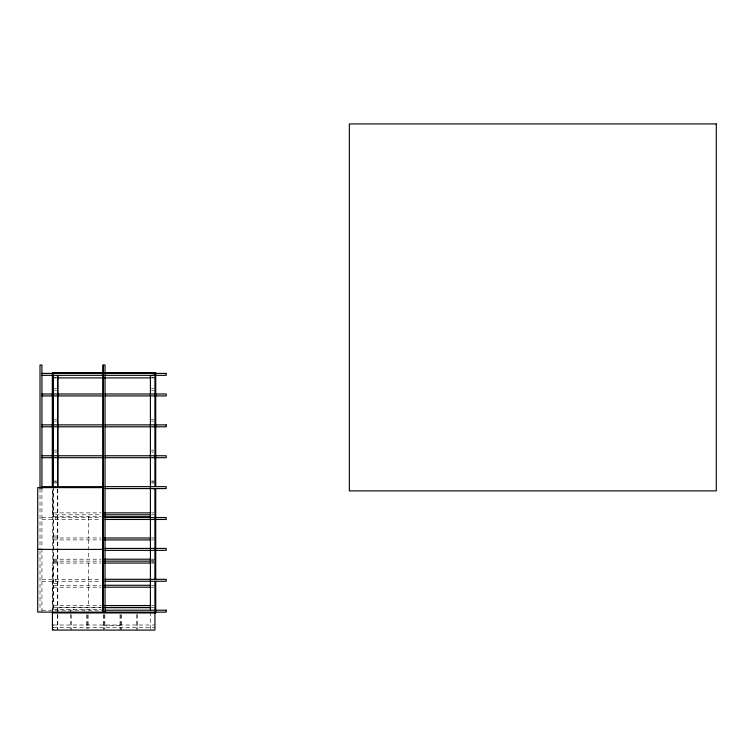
<?xml version="1.0" encoding="UTF-8"?>
<svg xmlns="http://www.w3.org/2000/svg" width="754" height="754" viewBox="0 0 754 754"><rect width="100%" height="100%" fill="white"/><g stroke="black" fill="none" stroke-linecap="round" stroke-linejoin="round"><path stroke-width="0.57" stroke-dasharray="3.77 2.83" d="M52.441 612.135L52.441 489.092L52.441 514.803L101.149 514.803M53.242 608.28L53.242 585.066M53.242 583.568L53.242 488.583L53.242 612.135M57.747 627.582L57.747 629.515L57.747 488.705M57.747 625.009L57.747 488.583M54.373 377.254L56.625 377.254M150.414 377.254L153.788 377.254M53.242 377.905L56.625 377.905M151.535 377.905L154.919 377.905M54.373 388.357L56.625 388.357M151.535 388.357L153.788 388.357M54.373 390.289L56.625 390.289M151.535 390.289L153.788 390.289M54.373 419.243L56.625 419.243M150.414 419.243L153.788 419.243M54.373 421.175L56.625 421.175M151.535 421.175L153.788 421.175M54.373 450.138L56.625 450.138M151.535 450.138L153.788 450.138M54.373 452.061L57.747 452.061M151.535 452.061L153.788 452.061M53.242 481.024L56.625 481.024M151.535 481.024L154.919 481.024M54.373 481.985L56.625 481.985M151.535 481.985L153.788 481.985M54.373 482.956L57.747 482.956M151.535 482.956L154.919 482.956M53.242 512.88L101.149 512.88M151.535 512.88L153.788 512.88M151.535 514.803L153.788 514.803M53.242 516.735L101.243 516.735M41.941 517.546L100.81 517.546M41.941 519.468L100.81 519.468M53.242 536.047L57.747 536.047M53.242 537.97L101.064 537.97M151.403 537.97L154.919 537.97M53.242 539.902L101.159 539.902M151.413 539.902L153.788 539.902M53.242 559.204L101.064 559.204M151.403 559.204L154.919 559.204M53.242 560.175L57.747 560.175M150.414 560.175L153.788 560.175M53.242 561.136L101.149 561.136M151.403 561.136L153.788 561.136M53.242 562.107L57.747 562.107M151.535 562.107L153.788 562.107M53.242 563.068L101.064 563.068M151.403 563.068L154.919 563.068M53.242 567.734L52.441 567.734L52.441 610.985M41.941 579.317L100.81 579.317M41.941 581.249L100.81 581.249M57.747 583.342L53.242 583.342L53.242 585.274L101.064 585.274M151.403 585.274L154.919 585.274M53.242 587.196L101.159 587.196M150.414 587.196L153.788 587.196M53.242 605.537L101.243 605.537M151.535 605.537L153.788 605.537M53.242 607.47L101.149 607.47M150.414 607.47L154.919 607.47M57.747 607.63L101.149 607.63M53.242 609.402L101.149 609.402M41.941 610.203L103.26 610.203M53.242 625.009L154.919 625.009M103.26 625.65L121.648 625.65M136.728 625.65L137.53 625.65M53.242 627.582L154.919 627.582M150.414 612.135L150.414 629.515M137.53 614.34L137.53 629.515M136.728 614.623L136.728 629.515M121.648 614.623L121.648 629.515M120.838 614.623L120.838 629.515M120.037 614.623L120.037 629.515M104.863 614.623L104.863 628.704M104.061 614.623L104.061 629.515M103.26 614.623L103.26 629.515M89.924 609.402L89.924 610.203M88.633 516.735L88.633 537.97M88.633 539.902L88.633 559.204M88.633 563.068L88.633 585.274M88.633 587.196L88.633 605.537M88.114 614.746L88.114 628.704M87.313 614.746L87.313 628.374M86.503 614.746L86.503 628.374M84.75 609.402L84.75 610.203M73.166 609.402L73.166 610.203M71.385 614.746L71.385 629.515M70.584 610.203L70.584 612.135M70.584 614.34L70.584 629.515M55.815 517.536L55.815 519.468M55.815 579.317L55.815 581.249M41.932 488.583L41.932 547.423M41.932 548.592L41.941 612.116M40.009 488.583L40.009 549.77M40.009 550.948L40.009 610.957"/><path stroke-width="1.13" d="M53.242 486.387L53.242 374.568M57.747 486.226L57.747 375.652L57.747 487.188M105.042 612.135L105.042 365.03L103.119 365.03L103.119 487.621L37.7 487.621L37.7 612.116L166.219 612.135L166.219 610.222M154.919 612.945L154.919 612.135M41.932 373.4L166.219 373.4M41.932 375.332L103.11 375.332L103.119 365.03M105.042 375.332L166.219 375.332L166.219 373.409M152.346 375.332L154.919 375.332M57.747 377.905L150.414 377.905M41.932 393.984L103.11 393.984M105.042 393.984L166.219 393.984L166.219 395.916L105.042 395.916M41.932 395.916L103.11 395.916M41.932 424.879L103.11 424.879M105.042 424.879L166.219 424.879M41.932 426.811L103.11 426.811M105.042 426.811L166.219 426.811L166.219 424.888M41.932 455.765L103.11 455.765M105.042 455.765L166.219 455.765L166.219 457.697L105.042 457.697M41.932 457.697L103.11 457.697M41.932 486.65L103.11 486.65L103.119 612.135M105.042 486.65L166.219 486.65L166.219 488.583L105.042 488.583M152.346 488.583L154.919 488.583L154.919 579.185M104.665 512.88L150.414 512.88M104.665 514.803L150.414 514.803M104.759 516.735L150.414 516.735M105.042 517.536L166.219 517.536L166.219 519.468L105.042 519.468M104.58 537.97L150.414 537.97M104.665 539.902L150.414 539.902M105.042 548.431L166.219 548.431L166.219 550.363L105.042 550.363M37.7 549.393L103.119 549.393M104.58 559.204L150.414 559.204M104.58 561.136L150.234 561.136M104.58 563.068L150.414 563.068M105.042 579.317L166.219 579.317L166.219 581.249L105.042 581.249M104.58 585.274L150.414 585.274M104.665 587.196L150.414 587.196M104.759 605.537L150.414 605.537M104.665 607.47L150.414 607.47M104.665 607.63L150.414 607.63M105.042 610.203L166.219 610.203M52.441 612.945L155.72 612.945L155.72 581.24M52.441 625.009L53.242 625.009M52.441 627.582L53.242 627.582M52.441 629.515L53.242 629.515M155.72 373.4L155.72 372.589L52.441 372.589L52.441 373.4M155.72 374.568L155.72 486.123M155.72 488.469L155.72 578.893M154.919 374.568L154.919 486.387M154.919 581.541L154.919 609.779M154.919 612.059L154.919 630.08L52.441 630.08L52.441 612.135M150.414 375.652L150.414 609.882M103.119 375.652L103.119 486.283M102.733 487.621L102.733 612.135M53.242 375.652L53.242 481.985M41.932 488.583L41.932 365.03L40.009 365.03L40.009 488.583M52.441 374.568L52.441 486.754L52.441 374.568M716.3 123.92L349.356 123.92L349.356 490.873L716.3 490.873L716.3 123.92"/></g></svg>
